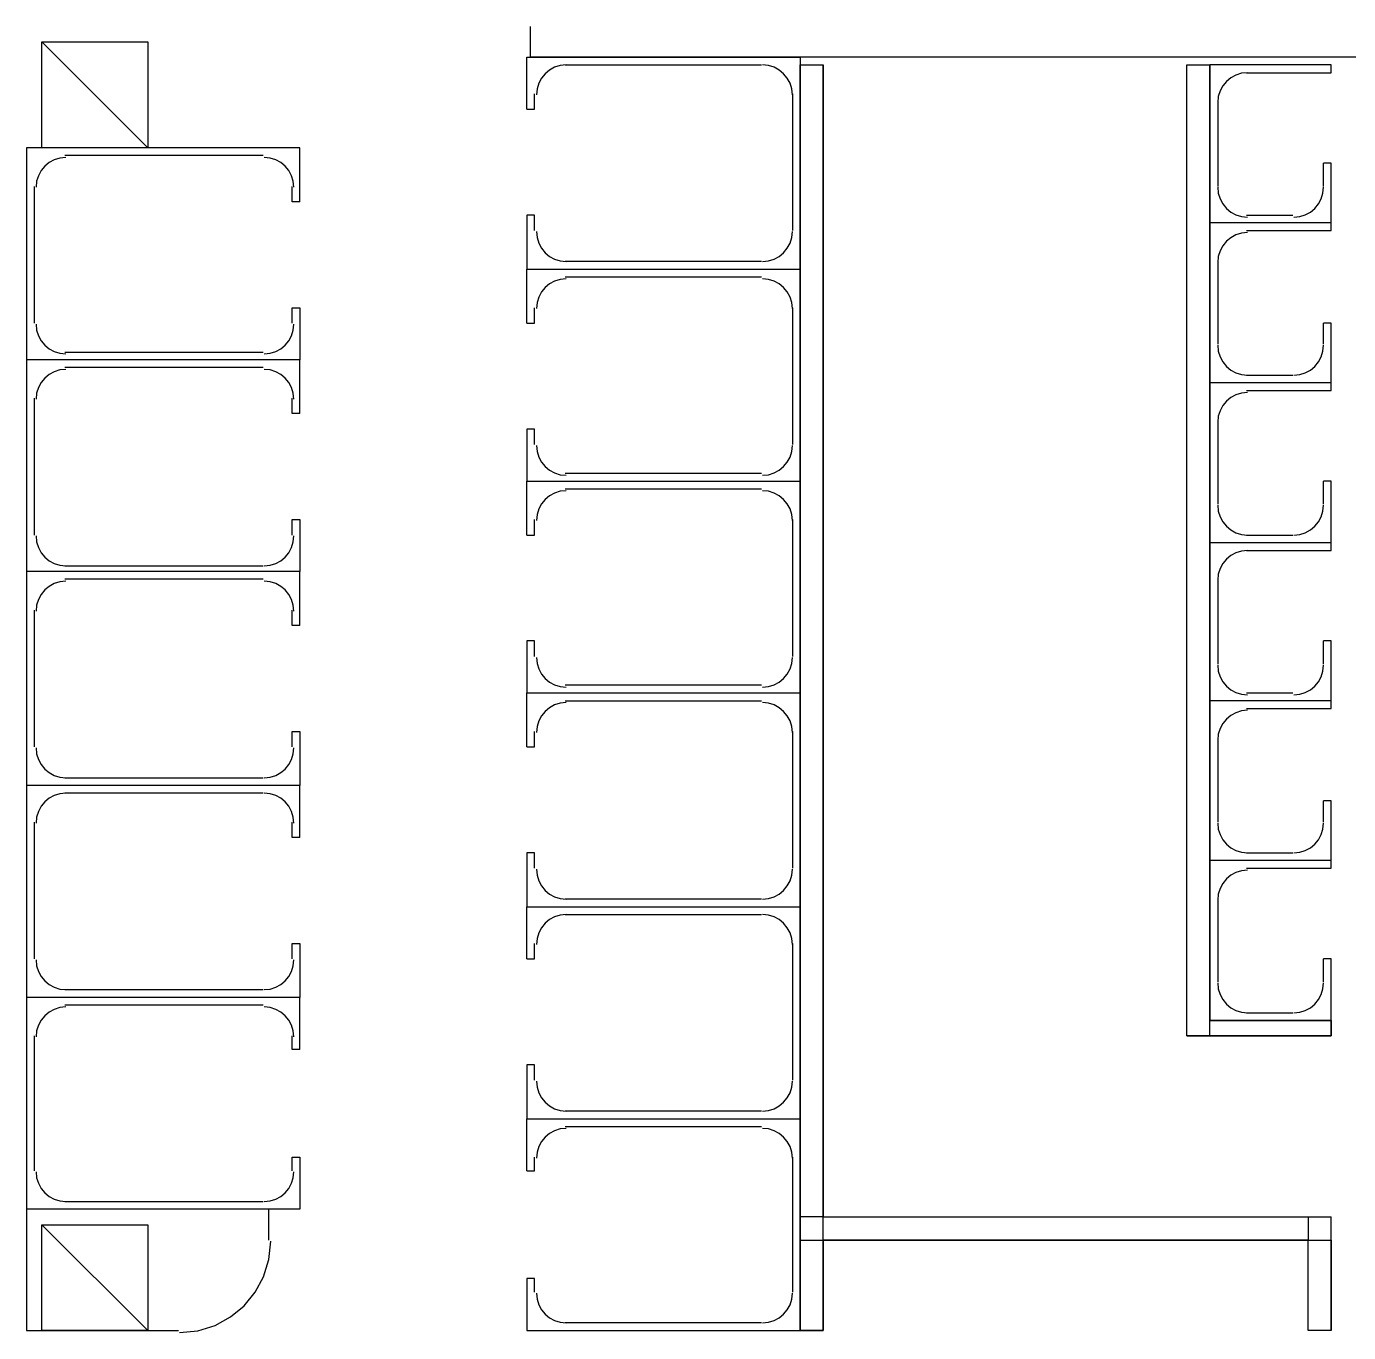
# Model space of a CAD drawing. Header units: millimetres. Extents: x -1062 to 473405, y -148599 to 38948.
# Drawn here: x -465 to 8255, y -133090 to -124479 of the extents above; entities that cross this region are included whole.
import ezdxf

# ---------------------------------------------------------------- set-up
doc = ezdxf.new("R2010")
doc.units = ezdxf.units.MM
for name, color, linetype in [('COLUMN', 1, 'Continuous'), ('WALL', 7, 'Continuous'), ('WINDOW', 4, 'Continuous')]:
    doc.layers.add(name, color=color, linetype=linetype)

msp = doc.modelspace()

# ---------------------------------------------------------------- linework, layer by layer
at = {"layer": 'COLUMN'}
for p, q in [((334.3, -125279), (-363.9, -124580.5)), ((-363.9, -124580.5), (334.3, -124580.5)), ((-363.9, -125279), (-363.9, -124580.5)), ((334.3, -124580.5), (334.3, -125279)), ((334.3, -125279), (-363.9, -125279)), ((334.3, -133077.6), (-363.9, -132379.1)), ((-363.9, -132379.1), (334.3, -132379.1)), ((-363.9, -133077.6), (-363.9, -132379.1)), ((334.3, -132379.1), (334.3, -133077.6)), ((334.3, -133077.6), (-363.9, -133077.6))]:
    msp.add_line(p, q, dxfattribs=at)
at = {"layer": 'WALL'}
for p, q in [((2860.2, -124682.1), (2860.2, -124478.9)), ((9486.1, -124682.1), (2860.2, -124682.1)), ((4637.3, -133077.6), (4637.3, -124732.9)), ((4789.6, -132328.3), (4789.6, -124732.9)), ((7188.6, -131134.3), (7188.6, -124732.9)), ((7340.9, -131134.3), (7340.9, -124732.9)), ((8140.6, -131032.7), (7340.9, -131032.7)), ((8140.6, -131134.3), (8140.6, -131032.7)), ((7188.6, -131134.3), (7340.9, -131134.3)), ((7340.9, -131134.3), (8140.6, -131134.3)), ((-465.4, -132277.5), (-465.4, -133077.6)), ((1133.9, -132277.5), (-465.4, -132277.5)), ((1133.9, -132480.7), (1133.9, -132277.5)), ((4789.6, -132328.3), (7988.3, -132328.3)), ((7988.3, -132328.3), (8140.6, -132328.3)), ((8140.6, -133077.6), (8140.6, -132328.3)), ((1134.4, -132608.6), (1146.6, -132487)), ((4789.6, -133077.6), (4789.6, -132480.7)), ((4789.6, -132480.7), (7988.3, -132480.7)), ((7988.3, -133077.6), (7988.3, -132480.7)), ((1099.2, -132721.9), (1134.4, -132608.6)), ((1043.7, -132824.3), (1099.2, -132721.9)), ((970, -132913.6), (1043.7, -132824.3)), ((880.8, -132987.3), (970, -132913.6)), ((665.2, -133078.1), (778.4, -133042.9)), ((778.4, -133042.9), (880.8, -132987.3)), ((-465.4, -133077.6), (537.3, -133077.6)), ((543.7, -133090.3), (665.2, -133078.1)), ((4637.3, -133077.6), (4789.6, -133077.6))]:
    msp.add_line(p, q, dxfattribs=at)
for points in [[(4789.6, -124732.9), (4789.6, -132328.3), (4637.3, -132328.3), (4637.3, -124732.9), (4789.6, -124732.9)], [(7188.6, -124732.9), (7340.9, -124732.9), (7340.9, -131032.7), (8140.6, -131032.7), (8140.6, -131134.3), (8140, -131134.3), (8140, -131135), (7340, -131135), (7340, -131134.3), (7188.6, -131134.3), (7188.6, -124732.9)], [(7988.3, -132328.3), (7988.3, -132480.7), (4789.6, -132480.7), (4789.6, -132328.3), (7988.3, -132328.3)], [(4789.6, -132480.7), (4789.6, -133077.6), (4637.3, -133077.6), (4637.3, -132480.7), (4789.6, -132480.7)], [(8140.6, -132480.7), (8140.6, -133077.6), (7988.3, -133077.6), (7988.3, -132480.7), (8140.6, -132480.7)]]:
    msp.add_lwpolyline(points, close=True, dxfattribs=at)
at = {"layer": 'WINDOW'}
for p, q in [((2834.8, -125025), (2834.8, -124682.1)), ((2834.8, -124682.1), (4637.3, -124682.1)), ((4637.3, -124682.1), (4637.3, -126079.2)), ((2985, -124766.5), (2955.9, -124790.5)), ((3018.5, -124748.4), (2985, -124766.5)), ((3055.4, -124736.9), (3018.5, -124748.4)), ((3095, -124732.9), (3055.4, -124736.9)), ((3088.7, -124732.9), (4383.4, -124732.9)), ((4429.4, -124736.9), (4389.7, -124732.9)), ((4466.3, -124748.4), (4429.4, -124736.9)), ((4499.7, -124766.5), (4466.3, -124748.4)), ((4528.9, -124790.5), (4499.7, -124766.5)), ((7340.9, -124732.9), (7340.9, -125774.4)), ((8140.6, -124732.9), (7340.9, -124732.9)), ((7588.4, -124783.7), (7548.8, -124787.7)), ((7582.1, -124783.7), (8140.6, -124783.7)), ((8140.6, -124783.7), (8140.6, -124732.9)), ((2913.8, -124853.1), (2902.3, -124890.1)), ((2931.9, -124819.7), (2913.8, -124853.1)), ((2955.9, -124790.5), (2931.9, -124819.7)), ((4552.9, -124819.7), (4528.9, -124790.5)), ((4571, -124853.1), (4552.9, -124819.7)), ((4582.5, -124890.1), (4571, -124853.1)), ((7425.3, -124870.5), (7407.2, -124903.9)), ((7449.3, -124841.3), (7425.3, -124870.5)), ((7478.4, -124817.3), (7449.3, -124841.3)), ((7511.9, -124799.2), (7478.4, -124817.3)), ((7548.8, -124787.7), (7511.9, -124799.2)), ((2885.6, -125025), (2885.6, -124923.4)), ((2902.3, -124890.1), (2898.3, -124929.8)), ((4586.5, -124929.8), (4582.5, -124890.1)), ((4586.5, -124923.4), (4586.5, -125825.2)), ((7395.7, -124940.9), (7391.7, -124980.6)), ((7407.2, -124903.9), (7395.7, -124940.9)), ((2834.8, -125025), (2885.6, -125025)), ((7391.7, -124974.2), (7391.7, -125533.1)), ((1337, -125279), (-465.4, -125279)), ((-465.4, -125279), (-465.4, -126676.2)), ((1337, -125634.7), (1337, -125279)), ((-315.2, -125376.2), (-344.3, -125400.2)), ((-281.8, -125358), (-315.2, -125376.2)), ((-244.9, -125346.5), (-281.8, -125358)), ((-205.2, -125342.5), (-244.9, -125346.5)), ((1095.8, -125329.8), (-211.6, -125329.8)), ((1141.8, -125346.5), (1102.2, -125342.5)), ((1178.8, -125358), (1141.8, -125346.5)), ((1212.2, -125376.2), (1178.8, -125358)), ((1241.3, -125400.2), (1212.2, -125376.2)), ((8089.8, -125533.1), (8089.8, -125380.6)), ((8140.6, -125380.6), (8089.8, -125380.6)), ((8140.6, -125774.4), (8140.6, -125380.6)), ((-386.5, -125462.8), (-398, -125499.7)), ((-368.3, -125429.3), (-386.5, -125462.8)), ((-344.3, -125400.2), (-368.3, -125429.3)), ((1265.3, -125429.3), (1241.3, -125400.2)), ((1283.5, -125462.8), (1265.3, -125429.3)), ((1294.9, -125499.7), (1283.5, -125462.8)), ((-414.7, -125533.1), (-414.7, -126434.9)), ((-398, -125499.7), (-402, -125539.4)), ((1286.3, -125634.7), (1286.3, -125533.1)), ((1298.9, -125539.4), (1294.9, -125499.7)), ((7391.7, -125539.4), (7395.7, -125579.1)), ((8085.8, -125579.1), (8089.8, -125539.4)), ((1337, -125634.7), (1286.3, -125634.7)), ((7395.7, -125579.1), (7407.2, -125616)), ((7407.2, -125616), (7425.3, -125649.5)), ((7425.3, -125649.5), (7449.3, -125678.6)), ((8032.2, -125678.6), (8056.2, -125649.5)), ((8056.2, -125649.5), (8074.4, -125616)), ((8074.4, -125616), (8085.8, -125579.1)), ((2885.6, -125723.6), (2834.8, -125723.6)), ((2834.8, -125723.6), (2834.8, -126079.2)), ((2885.6, -125825.2), (2885.6, -125723.6)), ((7449.3, -125678.6), (7478.4, -125702.7)), ((7478.4, -125702.7), (7511.9, -125720.8)), ((7511.9, -125720.8), (7548.8, -125732.3)), ((7548.8, -125732.3), (7588.4, -125736.3)), ((7582.1, -125723.6), (7886.7, -125723.6)), ((7893.1, -125736.3), (7932.7, -125732.3)), ((7932.7, -125732.3), (7969.7, -125720.8)), ((7969.7, -125720.8), (8003.1, -125702.7)), ((8003.1, -125702.7), (8032.2, -125678.6)), ((2898.3, -125831.5), (2902.3, -125871.2)), ((4582.5, -125871.2), (4586.5, -125831.5)), ((7340.9, -125774.4), (7340.9, -126828.6)), ((8140.6, -125774.4), (7340.9, -125774.4)), ((7582.1, -125825.2), (8140.6, -125825.2)), ((8140.6, -125825.2), (8140.6, -125774.4)), ((2902.3, -125871.2), (2913.8, -125908.2)), ((2913.8, -125908.2), (2931.9, -125941.6)), ((4552.9, -125941.6), (4571, -125908.2)), ((4571, -125908.2), (4582.5, -125871.2)), ((7449.3, -125895.6), (7425.3, -125924.7)), ((7478.4, -125871.5), (7449.3, -125895.6)), ((7511.9, -125853.4), (7478.4, -125871.5)), ((7548.8, -125841.9), (7511.9, -125853.4)), ((7588.4, -125837.9), (7548.8, -125841.9)), ((2931.9, -125941.6), (2955.9, -125970.8)), ((2955.9, -125970.8), (2985, -125994.8)), ((2985, -125994.8), (3018.5, -126012.9)), ((4466.3, -126012.9), (4499.7, -125994.8)), ((4499.7, -125994.8), (4528.9, -125970.8)), ((4528.9, -125970.8), (4552.9, -125941.6)), ((7395.7, -125995.1), (7391.7, -126034.8)), ((7407.2, -125958.1), (7395.7, -125995.1)), ((7425.3, -125924.7), (7407.2, -125958.1)), ((2834.8, -126079.2), (4637.3, -126079.2)), ((2834.8, -126434.9), (2834.8, -126079.2)), ((3018.5, -126012.9), (3055.4, -126024.4)), ((3055.4, -126024.4), (3095, -126028.4)), ((4383.4, -126028.4), (3088.7, -126028.4)), ((4389.7, -126028.4), (4429.4, -126024.4)), ((4429.4, -126024.4), (4466.3, -126012.9)), ((4637.3, -126079.2), (4637.3, -127476.4)), ((7391.7, -126028.4), (7391.7, -126574.6)), ((2985, -126176.4), (2955.9, -126200.4)), ((3018.5, -126158.2), (2985, -126176.4)), ((3055.4, -126146.7), (3018.5, -126158.2)), ((3095, -126142.7), (3055.4, -126146.7)), ((3088.7, -126130), (4383.4, -126130)), ((4429.4, -126146.7), (4389.7, -126142.7)), ((4466.3, -126158.2), (4429.4, -126146.7)), ((4499.7, -126176.4), (4466.3, -126158.2)), ((4528.9, -126200.4), (4499.7, -126176.4)), ((2913.8, -126263), (2902.3, -126299.9)), ((2931.9, -126229.5), (2913.8, -126263)), ((2955.9, -126200.4), (2931.9, -126229.5)), ((4552.9, -126229.5), (4528.9, -126200.4)), ((4571, -126263), (4552.9, -126229.5)), ((4582.5, -126299.9), (4571, -126263)), ((1286.3, -126434.9), (1286.3, -126333.2)), ((1286.3, -126333.2), (1337, -126333.2)), ((1337, -126333.2), (1337, -126676.2)), ((2885.6, -126434.9), (2885.6, -126333.2)), ((2902.3, -126299.9), (2898.3, -126339.6)), ((4586.5, -126339.6), (4582.5, -126299.9)), ((4586.5, -126333.2), (4586.5, -127235)), ((-402, -126441.2), (-398, -126480.9)), ((1294.9, -126480.9), (1298.9, -126441.2)), ((2834.8, -126434.9), (2885.6, -126434.9)), ((8089.8, -126574.6), (8089.8, -126434.9)), ((8140.6, -126434.9), (8089.8, -126434.9)), ((8140.6, -126828.6), (8140.6, -126434.9)), ((-398, -126480.9), (-386.5, -126517.8)), ((-386.5, -126517.8), (-368.3, -126551.3)), ((1265.3, -126551.3), (1283.5, -126517.8)), ((1283.5, -126517.8), (1294.9, -126480.9)), ((-368.3, -126551.3), (-344.3, -126580.4)), ((-344.3, -126580.4), (-315.2, -126604.5)), ((-315.2, -126604.5), (-281.8, -126622.6)), ((1178.8, -126622.6), (1212.2, -126604.5)), ((1212.2, -126604.5), (1241.3, -126580.4)), ((1241.3, -126580.4), (1265.3, -126551.3)), ((7391.7, -126580.9), (7395.7, -126620.6)), ((8085.8, -126620.6), (8089.8, -126580.9)), ((1337, -126676.2), (-465.4, -126676.2)), ((-465.4, -126676.2), (-465.4, -128073.3)), ((-281.8, -126622.6), (-244.9, -126634.1)), ((-244.9, -126634.1), (-205.2, -126638.1)), ((-211.6, -126625.4), (1095.8, -126625.4)), ((1102.2, -126638.1), (1141.8, -126634.1)), ((1141.8, -126634.1), (1178.8, -126622.6)), ((1337, -127031.8), (1337, -126676.2)), ((7395.7, -126620.6), (7407.2, -126657.6)), ((7407.2, -126657.6), (7425.3, -126691)), ((7425.3, -126691), (7449.3, -126720.1)), ((8032.2, -126720.1), (8056.2, -126691)), ((8056.2, -126691), (8074.4, -126657.6)), ((8074.4, -126657.6), (8085.8, -126620.6)), ((-315.2, -126773.3), (-344.3, -126797.4)), ((-281.8, -126755.2), (-315.2, -126773.3)), ((-244.9, -126743.7), (-281.8, -126755.2)), ((-205.2, -126739.7), (-244.9, -126743.7)), ((1095.8, -126727), (-211.6, -126727)), ((1141.8, -126743.7), (1102.2, -126739.7)), ((1178.8, -126755.2), (1141.8, -126743.7)), ((1212.2, -126773.3), (1178.8, -126755.2)), ((1241.3, -126797.4), (1212.2, -126773.3)), ((7449.3, -126720.1), (7478.4, -126744.2)), ((7478.4, -126744.2), (7511.9, -126762.3)), ((7511.9, -126762.3), (7548.8, -126773.8)), ((7548.8, -126773.8), (7588.4, -126777.8)), ((7582.1, -126777.8), (7886.7, -126777.8)), ((7893.1, -126777.8), (7932.7, -126773.8)), ((7932.7, -126773.8), (7969.7, -126762.3)), ((7969.7, -126762.3), (8003.1, -126744.2)), ((8003.1, -126744.2), (8032.2, -126720.1)), ((-386.5, -126859.9), (-398, -126896.9)), ((-368.3, -126826.5), (-386.5, -126859.9)), ((-344.3, -126797.4), (-368.3, -126826.5)), ((1265.3, -126826.5), (1241.3, -126797.4)), ((1283.5, -126859.9), (1265.3, -126826.5)), ((1294.9, -126896.9), (1283.5, -126859.9)), ((7340.9, -126828.6), (7340.9, -127882.8)), ((8140.6, -126828.6), (7340.9, -126828.6)), ((7582.1, -126879.4), (8140.6, -126879.4)), ((8140.6, -126879.4), (8140.6, -126828.6)), ((-414.7, -126930.2), (-414.7, -127832)), ((-398, -126896.9), (-402, -126936.6)), ((1286.3, -127031.8), (1286.3, -126930.2)), ((1298.9, -126936.6), (1294.9, -126896.9)), ((7449.3, -126949.8), (7425.3, -126978.9)), ((7478.4, -126925.7), (7449.3, -126949.8)), ((7511.9, -126907.6), (7478.4, -126925.7)), ((7548.8, -126896.1), (7511.9, -126907.6)), ((7588.4, -126892.1), (7548.8, -126896.1)), ((1337, -127031.8), (1286.3, -127031.8)), ((7395.7, -127049.3), (7391.7, -127089)), ((7407.2, -127012.3), (7395.7, -127049.3)), ((7425.3, -126978.9), (7407.2, -127012.3)), ((2885.6, -127133.4), (2834.8, -127133.4)), ((2834.8, -127133.4), (2834.8, -127476.4)), ((2885.6, -127235), (2885.6, -127133.4)), ((7391.7, -127082.6), (7391.7, -127628.8)), ((2898.3, -127241.4), (2902.3, -127281.1)), ((2902.3, -127281.1), (2913.8, -127318)), ((4571, -127318), (4582.5, -127281.1)), ((4582.5, -127281.1), (4586.5, -127241.4)), ((2913.8, -127318), (2931.9, -127351.5)), ((2931.9, -127351.5), (2955.9, -127380.6)), ((2955.9, -127380.6), (2985, -127404.6)), ((4499.7, -127404.6), (4528.9, -127380.6)), ((4528.9, -127380.6), (4552.9, -127351.5)), ((4552.9, -127351.5), (4571, -127318)), ((2834.8, -127476.4), (4637.3, -127476.4)), ((2834.8, -127832), (2834.8, -127476.4)), ((2985, -127404.6), (3018.5, -127422.8)), ((3018.5, -127422.8), (3055.4, -127434.3)), ((3055.4, -127434.3), (3095, -127438.3)), ((4383.4, -127425.6), (3088.7, -127425.6)), ((4389.7, -127438.3), (4429.4, -127434.3)), ((4429.4, -127434.3), (4466.3, -127422.8)), ((4466.3, -127422.8), (4499.7, -127404.6)), ((4637.3, -127476.4), (4637.3, -128873.5)), ((8089.8, -127628.8), (8089.8, -127476.4)), ((8140.6, -127476.4), (8089.8, -127476.4)), ((8140.6, -127882.8), (8140.6, -127476.4)), ((2985, -127573.5), (2955.9, -127597.5)), ((3018.5, -127555.3), (2985, -127573.5)), ((3055.4, -127543.9), (3018.5, -127555.3)), ((3095, -127539.9), (3055.4, -127543.9)), ((3088.7, -127527.2), (4383.4, -127527.2)), ((4429.4, -127543.9), (4389.7, -127539.9)), ((4466.3, -127555.3), (4429.4, -127543.9)), ((4499.7, -127573.5), (4466.3, -127555.3)), ((4528.9, -127597.5), (4499.7, -127573.5)), ((2913.8, -127660.1), (2902.3, -127697.1)), ((2931.9, -127626.7), (2913.8, -127660.1)), ((2955.9, -127597.5), (2931.9, -127626.7)), ((4552.9, -127626.7), (4528.9, -127597.5)), ((4571, -127660.1), (4552.9, -127626.7)), ((4582.5, -127697.1), (4571, -127660.1)), ((7391.7, -127635.1), (7395.7, -127674.8)), ((8085.8, -127674.8), (8089.8, -127635.1)), ((1286.3, -127832), (1286.3, -127730.4)), ((1286.3, -127730.4), (1337, -127730.4)), ((1337, -127730.4), (1337, -128073.3)), ((2885.6, -127832), (2885.6, -127730.4)), ((2902.3, -127697.1), (2898.3, -127736.7)), ((4586.5, -127736.7), (4582.5, -127697.1)), ((4586.5, -127730.4), (4586.5, -128632.2)), ((7395.7, -127674.8), (7407.2, -127711.8)), ((7407.2, -127711.8), (7425.3, -127745.2)), ((7425.3, -127745.2), (7449.3, -127774.3)), ((8032.2, -127774.3), (8056.2, -127745.2)), ((8056.2, -127745.2), (8074.4, -127711.8)), ((8074.4, -127711.8), (8085.8, -127674.8)), ((-402, -127838.4), (-398, -127878)), ((1294.9, -127878), (1298.9, -127838.4)), ((2834.8, -127832), (2885.6, -127832)), ((7449.3, -127774.3), (7478.4, -127798.4)), ((7478.4, -127798.4), (7511.9, -127816.5)), ((7511.9, -127816.5), (7548.8, -127828)), ((7548.8, -127828), (7588.4, -127832)), ((7582.1, -127832), (7886.7, -127832)), ((7893.1, -127832), (7932.7, -127828)), ((7932.7, -127828), (7969.7, -127816.5)), ((7969.7, -127816.5), (8003.1, -127798.4)), ((8003.1, -127798.4), (8032.2, -127774.3)), ((-398, -127878), (-386.5, -127915)), ((-386.5, -127915), (-368.3, -127948.4)), ((1265.3, -127948.4), (1283.5, -127915)), ((1283.5, -127915), (1294.9, -127878)), ((7340.9, -127882.8), (7340.9, -128924.3)), ((8140.6, -127882.8), (7340.9, -127882.8)), ((8140.6, -127933.6), (8140.6, -127882.8)), ((-368.3, -127948.4), (-344.3, -127977.6)), ((-344.3, -127977.6), (-315.2, -128001.6)), ((-315.2, -128001.6), (-281.8, -128019.7)), ((1178.8, -128019.7), (1212.2, -128001.6)), ((1212.2, -128001.6), (1241.3, -127977.6)), ((1241.3, -127977.6), (1265.3, -127948.4)), ((7449.3, -127991.3), (7425.3, -128020.4)), ((7478.4, -127967.2), (7449.3, -127991.3)), ((7511.9, -127949.1), (7478.4, -127967.2)), ((7548.8, -127937.6), (7511.9, -127949.1)), ((7588.4, -127933.6), (7548.8, -127937.6)), ((7582.1, -127933.6), (8140.6, -127933.6)), ((1337, -128073.3), (-465.4, -128073.3)), ((-465.4, -128073.3), (-465.4, -129483.2)), ((-281.8, -128019.7), (-244.9, -128031.2)), ((-244.9, -128031.2), (-205.2, -128035.2)), ((-211.6, -128035.2), (1095.8, -128035.2)), ((1102.2, -128035.2), (1141.8, -128031.2)), ((1141.8, -128031.2), (1178.8, -128019.7)), ((1337, -128429), (1337, -128073.3)), ((7395.7, -128090.8), (7391.7, -128130.5)), ((7407.2, -128053.8), (7395.7, -128090.8)), ((7425.3, -128020.4), (7407.2, -128053.8)), ((-315.2, -128170.5), (-344.3, -128194.5)), ((-281.8, -128152.3), (-315.2, -128170.5)), ((-244.9, -128140.8), (-281.8, -128152.3)), ((-205.2, -128136.8), (-244.9, -128140.8)), ((1095.8, -128124.1), (-211.6, -128124.1)), ((1141.8, -128140.8), (1102.2, -128136.8)), ((1178.8, -128152.3), (1141.8, -128140.8)), ((1212.2, -128170.5), (1178.8, -128152.3)), ((1241.3, -128194.5), (1212.2, -128170.5)), ((7391.7, -128124.1), (7391.7, -128683)), ((-386.5, -128257.1), (-398, -128294)), ((-368.3, -128223.6), (-386.5, -128257.1)), ((-344.3, -128194.5), (-368.3, -128223.6)), ((1265.3, -128223.6), (1241.3, -128194.5)), ((1283.5, -128257.1), (1265.3, -128223.6)), ((1294.9, -128294), (1283.5, -128257.1)), ((-414.7, -128327.3), (-414.7, -129229.1)), ((-398, -128294), (-402, -128333.7)), ((1286.3, -128429), (1286.3, -128327.3)), ((1298.9, -128333.7), (1294.9, -128294)), ((1337, -128429), (1286.3, -128429)), ((2885.6, -128530.6), (2834.8, -128530.6)), ((2834.8, -128530.6), (2834.8, -128873.5)), ((2885.6, -128632.2), (2885.6, -128530.6)), ((8089.8, -128683), (8089.8, -128530.6)), ((8140.6, -128530.6), (8089.8, -128530.6)), ((8140.6, -128924.3), (8140.6, -128530.6)), ((2898.3, -128638.5), (2902.3, -128678.2)), ((2902.3, -128678.2), (2913.8, -128715.2)), ((4571, -128715.2), (4582.5, -128678.2)), ((4582.5, -128678.2), (4586.5, -128638.5)), ((7391.7, -128689.3), (7395.7, -128729)), ((8085.8, -128729), (8089.8, -128689.3)), ((2913.8, -128715.2), (2931.9, -128748.6)), ((2931.9, -128748.6), (2955.9, -128777.7)), ((2955.9, -128777.7), (2985, -128801.8)), ((4499.7, -128801.8), (4528.9, -128777.7)), ((4528.9, -128777.7), (4552.9, -128748.6)), ((4552.9, -128748.6), (4571, -128715.2)), ((7395.7, -128729), (7407.2, -128766)), ((7407.2, -128766), (7425.3, -128799.4)), ((8056.2, -128799.4), (8074.4, -128766)), ((8074.4, -128766), (8085.8, -128729)), ((2834.8, -128873.5), (4637.3, -128873.5)), ((2834.8, -129229.1), (2834.8, -128873.5)), ((2985, -128801.8), (3018.5, -128819.9)), ((3018.5, -128819.9), (3055.4, -128831.4)), ((3055.4, -128831.4), (3095, -128835.4)), ((4383.4, -128822.7), (3088.7, -128822.7)), ((4389.7, -128835.4), (4429.4, -128831.4)), ((4429.4, -128831.4), (4466.3, -128819.9)), ((4466.3, -128819.9), (4499.7, -128801.8)), ((4637.3, -128873.5), (4637.3, -130283.4)), ((7425.3, -128799.4), (7449.3, -128828.5)), ((7449.3, -128828.5), (7478.4, -128852.6)), ((7478.4, -128852.6), (7511.9, -128870.7)), ((7511.9, -128870.7), (7548.8, -128882.2)), ((7548.8, -128882.2), (7588.4, -128886.2)), ((7582.1, -128873.5), (7886.7, -128873.5)), ((7893.1, -128886.2), (7932.7, -128882.2)), ((7932.7, -128882.2), (7969.7, -128870.7)), ((7969.7, -128870.7), (8003.1, -128852.6)), ((8003.1, -128852.6), (8032.2, -128828.5)), ((8032.2, -128828.5), (8056.2, -128799.4)), ((2985, -128970.6), (2955.9, -128994.7)), ((3018.5, -128952.5), (2985, -128970.6)), ((3055.4, -128941), (3018.5, -128952.5)), ((3095, -128937), (3055.4, -128941)), ((3088.7, -128924.3), (4383.4, -128924.3)), ((4429.4, -128941), (4389.7, -128937)), ((4466.3, -128952.5), (4429.4, -128941)), ((4499.7, -128970.6), (4466.3, -128952.5)), ((4528.9, -128994.7), (4499.7, -128970.6)), ((7340.9, -128924.3), (7340.9, -129978.5)), ((8140.6, -128924.3), (7340.9, -128924.3)), ((8140.6, -128975.1), (8140.6, -128924.3)), ((2913.8, -129057.3), (2902.3, -129094.2)), ((2931.9, -129023.8), (2913.8, -129057.3)), ((2955.9, -128994.7), (2931.9, -129023.8)), ((4552.9, -129023.8), (4528.9, -128994.7)), ((4571, -129057.3), (4552.9, -129023.8)), ((4582.5, -129094.2), (4571, -129057.3)), ((7449.3, -129045.5), (7425.3, -129074.6)), ((7478.4, -129021.4), (7449.3, -129045.5)), ((7511.9, -129003.3), (7478.4, -129021.4)), ((7548.8, -128991.8), (7511.9, -129003.3)), ((7588.4, -128987.8), (7548.8, -128991.8)), ((7582.1, -128975.1), (8140.6, -128975.1)), ((1286.3, -129229.1), (1286.3, -129127.5)), ((1286.3, -129127.5), (1337, -129127.5)), ((1337, -129127.5), (1337, -129483.2)), ((2885.6, -129229.1), (2885.6, -129127.5)), ((2902.3, -129094.2), (2898.3, -129133.9)), ((4586.5, -129133.9), (4582.5, -129094.2)), ((4586.5, -129127.5), (4586.5, -130029.3)), ((7395.7, -129145), (7391.7, -129184.7)), ((7407.2, -129108.1), (7395.7, -129145)), ((7425.3, -129074.6), (7407.2, -129108.1)), ((2834.8, -129229.1), (2885.6, -129229.1)), ((7391.7, -129178.3), (7391.7, -129724.5)), ((-402, -129235.5), (-398, -129275.2)), ((-398, -129275.2), (-386.5, -129312.1)), ((-386.5, -129312.1), (-368.3, -129345.6)), ((1265.3, -129345.6), (1283.5, -129312.1)), ((1283.5, -129312.1), (1294.9, -129275.2)), ((1294.9, -129275.2), (1298.9, -129235.5)), ((-368.3, -129345.6), (-344.3, -129374.7)), ((-344.3, -129374.7), (-315.2, -129398.7)), ((-315.2, -129398.7), (-281.8, -129416.9)), ((1178.8, -129416.9), (1212.2, -129398.7)), ((1212.2, -129398.7), (1241.3, -129374.7)), ((1241.3, -129374.7), (1265.3, -129345.6)), ((1337, -129483.2), (-465.4, -129483.2)), ((-465.4, -129483.2), (-465.4, -130880.3)), ((-281.8, -129416.9), (-244.9, -129428.4)), ((-244.9, -129428.4), (-205.2, -129432.4)), ((-211.6, -129432.4), (1095.8, -129432.4)), ((1102.2, -129432.4), (1141.8, -129428.4)), ((1141.8, -129428.4), (1178.8, -129416.9)), ((1337, -129826.1), (1337, -129483.2)), ((-315.2, -129567.6), (-344.3, -129591.6)), ((-281.8, -129549.4), (-315.2, -129567.6)), ((-244.9, -129538), (-281.8, -129549.4)), ((-205.2, -129534), (-244.9, -129538)), ((1095.8, -129534), (-211.6, -129534)), ((1141.8, -129538), (1102.2, -129534)), ((1178.8, -129549.4), (1141.8, -129538)), ((1212.2, -129567.6), (1178.8, -129549.4)), ((1241.3, -129591.6), (1212.2, -129567.6)), ((-386.5, -129654.2), (-398, -129691.2)), ((-368.3, -129620.8), (-386.5, -129654.2)), ((-344.3, -129591.6), (-368.3, -129620.8)), ((1265.3, -129620.8), (1241.3, -129591.6)), ((1283.5, -129654.2), (1265.3, -129620.8)), ((1294.9, -129691.2), (1283.5, -129654.2)), ((8089.8, -129724.5), (8089.8, -129584.8)), ((8140.6, -129584.8), (8089.8, -129584.8)), ((8140.6, -129978.5), (8140.6, -129584.8)), ((-414.7, -129724.5), (-414.7, -130626.3)), ((-398, -129691.2), (-402, -129730.8)), ((1286.3, -129826.1), (1286.3, -129724.5)), ((1298.9, -129730.8), (1294.9, -129691.2)), ((7391.7, -129730.8), (7395.7, -129770.5)), ((8085.8, -129770.5), (8089.8, -129730.8)), ((1337, -129826.1), (1286.3, -129826.1)), ((7395.7, -129770.5), (7407.2, -129807.5)), ((7407.2, -129807.5), (7425.3, -129840.9)), ((7425.3, -129840.9), (7449.3, -129870.1)), ((8032.2, -129870.1), (8056.2, -129840.9)), ((8056.2, -129840.9), (8074.4, -129807.5)), ((8074.4, -129807.5), (8085.8, -129770.5)), ((2885.6, -129927.7), (2834.8, -129927.7)), ((2834.8, -129927.7), (2834.8, -130283.4)), ((2885.6, -130029.3), (2885.6, -129927.7)), ((7449.3, -129870.1), (7478.4, -129894.1)), ((7478.4, -129894.1), (7511.9, -129912.2)), ((7511.9, -129912.2), (7548.8, -129923.7)), ((7548.8, -129923.7), (7588.4, -129927.7)), ((7582.1, -129927.7), (7886.7, -129927.7)), ((7893.1, -129927.7), (7932.7, -129923.7)), ((7932.7, -129923.7), (7969.7, -129912.2)), ((7969.7, -129912.2), (8003.1, -129894.1)), ((8003.1, -129894.1), (8032.2, -129870.1)), ((7340.9, -129978.5), (7340.9, -131032.7)), ((8140.6, -129978.5), (7340.9, -129978.5)), ((8140.6, -130029.3), (8140.6, -129978.5)), ((2898.3, -130035.7), (2902.3, -130075.4)), ((2902.3, -130075.4), (2913.8, -130112.3)), ((4571, -130112.3), (4582.5, -130075.4)), ((4582.5, -130075.4), (4586.5, -130035.7)), ((7449.3, -130099.7), (7425.3, -130128.8)), ((7478.4, -130075.6), (7449.3, -130099.7)), ((7511.9, -130057.5), (7478.4, -130075.6)), ((7548.8, -130046), (7511.9, -130057.5)), ((7588.4, -130042), (7548.8, -130046)), ((7582.1, -130029.3), (8140.6, -130029.3)), ((2913.8, -130112.3), (2931.9, -130145.7)), ((2931.9, -130145.7), (2955.9, -130174.9)), ((2955.9, -130174.9), (2985, -130198.9)), ((4499.7, -130198.9), (4528.9, -130174.9)), ((4528.9, -130174.9), (4552.9, -130145.7)), ((4552.9, -130145.7), (4571, -130112.3)), ((7407.2, -130162.3), (7395.7, -130199.2)), ((7425.3, -130128.8), (7407.2, -130162.3)), ((2985, -130198.9), (3018.5, -130217.1)), ((3018.5, -130217.1), (3055.4, -130228.5)), ((3055.4, -130228.5), (3095, -130232.5)), ((4383.4, -130232.5), (3088.7, -130232.5)), ((4389.7, -130232.5), (4429.4, -130228.5)), ((4429.4, -130228.5), (4466.3, -130217.1)), ((4466.3, -130217.1), (4499.7, -130198.9)), ((7395.7, -130199.2), (7391.7, -130238.9)), ((7391.7, -130232.5), (7391.7, -130778.7)), ((2834.8, -130283.4), (4637.3, -130283.4)), ((2834.8, -130626.3), (2834.8, -130283.4)), ((3018.5, -130349.6), (2985, -130367.8)), ((3055.4, -130338.2), (3018.5, -130349.6)), ((3095, -130334.2), (3055.4, -130338.2)), ((3088.7, -130334.2), (4383.4, -130334.2)), ((4429.4, -130338.2), (4389.7, -130334.2)), ((4466.3, -130349.6), (4429.4, -130338.2)), ((4499.7, -130367.8), (4466.3, -130349.6)), ((4637.3, -130283.4), (4637.3, -131680.5)), ((2913.8, -130454.4), (2902.3, -130491.4)), ((2931.9, -130421), (2913.8, -130454.4)), ((2955.9, -130391.8), (2931.9, -130421)), ((2985, -130367.8), (2955.9, -130391.8)), ((4528.9, -130391.8), (4499.7, -130367.8)), ((4552.9, -130421), (4528.9, -130391.8)), ((4571, -130454.4), (4552.9, -130421)), ((4582.5, -130491.4), (4571, -130454.4)), ((1286.3, -130626.3), (1286.3, -130524.7)), ((1286.3, -130524.7), (1337, -130524.7)), ((1337, -130524.7), (1337, -130880.3)), ((2885.6, -130626.3), (2885.6, -130524.7)), ((2902.3, -130491.4), (2898.3, -130531)), ((4586.5, -130531), (4582.5, -130491.4)), ((4586.5, -130524.7), (4586.5, -131426.5)), ((2834.8, -130626.3), (2885.6, -130626.3)), ((8089.8, -130778.7), (8089.8, -130626.3)), ((8140.6, -130626.3), (8089.8, -130626.3)), ((8140.6, -131032.7), (8140.6, -130626.3)), ((-402, -130632.6), (-398, -130672.3)), ((-398, -130672.3), (-386.5, -130709.3)), ((-386.5, -130709.3), (-368.3, -130742.7)), ((1265.3, -130742.7), (1283.5, -130709.3)), ((1283.5, -130709.3), (1294.9, -130672.3)), ((1294.9, -130672.3), (1298.9, -130632.6)), ((-368.3, -130742.7), (-344.3, -130771.8)), ((-344.3, -130771.8), (-315.2, -130795.9)), ((-315.2, -130795.9), (-281.8, -130814)), ((1178.8, -130814), (1212.2, -130795.9)), ((1212.2, -130795.9), (1241.3, -130771.8)), ((1241.3, -130771.8), (1265.3, -130742.7)), ((7391.7, -130785.1), (7395.7, -130824.7)), ((8085.8, -130824.7), (8089.8, -130785.1)), ((1337, -130880.3), (-465.4, -130880.3)), ((-465.4, -130880.3), (-465.4, -132277.5)), ((-281.8, -130814), (-244.9, -130825.5)), ((-244.9, -130825.5), (-205.2, -130829.5)), ((-211.6, -130829.5), (1095.8, -130829.5)), ((1102.2, -130829.5), (1141.8, -130825.5)), ((1141.8, -130825.5), (1178.8, -130814)), ((1337, -131223.2), (1337, -130880.3)), ((7395.7, -130824.7), (7407.2, -130861.7)), ((7407.2, -130861.7), (7425.3, -130895.1)), ((8056.2, -130895.1), (8074.4, -130861.7)), ((8074.4, -130861.7), (8085.8, -130824.7)), ((-315.2, -130977.4), (-344.3, -131001.5)), ((-281.8, -130959.3), (-315.2, -130977.4)), ((-244.9, -130947.8), (-281.8, -130959.3)), ((-205.2, -130943.8), (-244.9, -130947.8)), ((1095.8, -130931.1), (-211.6, -130931.1)), ((1141.8, -130947.8), (1102.2, -130943.8)), ((1178.8, -130959.3), (1141.8, -130947.8)), ((1212.2, -130977.4), (1178.8, -130959.3)), ((1241.3, -131001.5), (1212.2, -130977.4)), ((7425.3, -130895.1), (7449.3, -130924.3)), ((7449.3, -130924.3), (7478.4, -130948.3)), ((7478.4, -130948.3), (7511.9, -130966.4)), ((7511.9, -130966.4), (7548.8, -130977.9)), ((7548.8, -130977.9), (7588.4, -130981.9)), ((7893.1, -130981.9), (7932.7, -130977.9)), ((7932.7, -130977.9), (7969.7, -130966.4)), ((7969.7, -130966.4), (8003.1, -130948.3)), ((8003.1, -130948.3), (8032.2, -130924.3)), ((8032.2, -130924.3), (8056.2, -130895.1)), ((-386.5, -131064.1), (-398, -131101)), ((-368.3, -131030.6), (-386.5, -131064.1)), ((-344.3, -131001.5), (-368.3, -131030.6)), ((1265.3, -131030.6), (1241.3, -131001.5)), ((1283.5, -131064.1), (1265.3, -131030.6)), ((1294.9, -131101), (1283.5, -131064.1)), ((7582.1, -130981.9), (7886.7, -130981.9)), ((-414.7, -131134.3), (-414.7, -132023.4)), ((-398, -131101), (-402, -131140.7)), ((1286.3, -131223.2), (1286.3, -131134.3)), ((1298.9, -131140.7), (1294.9, -131101)), ((1337, -131223.2), (1286.3, -131223.2)), ((2885.6, -131324.9), (2834.8, -131324.9)), ((2834.8, -131324.9), (2834.8, -131680.5)), ((2885.6, -131426.5), (2885.6, -131324.9)), ((2898.3, -131432.8), (2902.3, -131472.5)), ((2902.3, -131472.5), (2913.8, -131509.4)), ((4571, -131509.4), (4582.5, -131472.5)), ((4582.5, -131472.5), (4586.5, -131432.8)), ((2913.8, -131509.4), (2931.9, -131542.9)), ((2931.9, -131542.9), (2955.9, -131572)), ((2955.9, -131572), (2985, -131596.1)), ((4499.7, -131596.1), (4528.9, -131572)), ((4528.9, -131572), (4552.9, -131542.9)), ((4552.9, -131542.9), (4571, -131509.4)), ((2985, -131596.1), (3018.5, -131614.2)), ((3018.5, -131614.2), (3055.4, -131625.7)), ((3055.4, -131625.7), (3095, -131629.7)), ((4383.4, -131629.7), (3088.7, -131629.7)), ((4389.7, -131629.7), (4429.4, -131625.7)), ((4429.4, -131625.7), (4466.3, -131614.2)), ((4466.3, -131614.2), (4499.7, -131596.1)), ((2834.8, -131680.5), (4637.3, -131680.5)), ((2834.8, -132023.4), (2834.8, -131680.5)), ((3018.5, -131759.5), (2985, -131777.6)), ((3055.4, -131748), (3018.5, -131759.5)), ((3095, -131744), (3055.4, -131748)), ((3088.7, -131731.3), (4383.4, -131731.3)), ((4429.4, -131748), (4389.7, -131744)), ((4466.3, -131759.5), (4429.4, -131748)), ((4499.7, -131777.6), (4466.3, -131759.5)), ((4637.3, -131680.5), (4637.3, -133077.6)), ((2931.9, -131830.8), (2913.8, -131864.2)), ((2955.9, -131801.7), (2931.9, -131830.8)), ((2985, -131777.6), (2955.9, -131801.7)), ((4528.9, -131801.7), (4499.7, -131777.6)), ((4552.9, -131830.8), (4528.9, -131801.7)), ((4571, -131864.2), (4552.9, -131830.8)), ((1286.3, -132023.4), (1286.3, -131934.5)), ((1286.3, -131934.5), (1337, -131934.5)), ((1337, -131934.5), (1337, -132277.5)), ((2885.6, -132023.4), (2885.6, -131934.5)), ((2902.3, -131901.2), (2898.3, -131940.9)), ((2913.8, -131864.2), (2902.3, -131901.2)), ((4582.5, -131901.2), (4571, -131864.2)), ((4586.5, -131940.9), (4582.5, -131901.2)), ((4586.5, -131934.5), (4586.5, -132823.6)), ((2834.8, -132023.4), (2885.6, -132023.4)), ((-402, -132029.8), (-398, -132069.5)), ((-398, -132069.5), (-386.5, -132106.4)), ((-386.5, -132106.4), (-368.3, -132139.9)), ((1265.3, -132139.9), (1283.5, -132106.4)), ((1283.5, -132106.4), (1294.9, -132069.5)), ((1294.9, -132069.5), (1298.9, -132029.8)), ((-368.3, -132139.9), (-344.3, -132169)), ((-344.3, -132169), (-315.2, -132193)), ((-315.2, -132193), (-281.8, -132211.2)), ((1178.8, -132211.2), (1212.2, -132193)), ((1212.2, -132193), (1241.3, -132169)), ((1241.3, -132169), (1265.3, -132139.9)), ((1337, -132277.5), (-465.4, -132277.5)), ((-281.8, -132211.2), (-244.9, -132222.6)), ((-244.9, -132222.6), (-205.2, -132226.6)), ((-211.6, -132226.6), (1095.8, -132226.6)), ((1102.2, -132226.6), (1141.8, -132222.6)), ((1141.8, -132222.6), (1178.8, -132211.2)), ((2885.6, -132734.7), (2834.8, -132734.7)), ((2834.8, -132734.7), (2834.8, -133077.6)), ((2885.6, -132823.6), (2885.6, -132734.7)), ((2898.3, -132830), (2902.3, -132869.6)), ((2902.3, -132869.6), (2913.8, -132906.6)), ((4571, -132906.6), (4582.5, -132869.6)), ((4582.5, -132869.6), (4586.5, -132830)), ((2913.8, -132906.6), (2931.9, -132940)), ((2931.9, -132940), (2955.9, -132969.2)), ((2955.9, -132969.2), (2985, -132993.2)), ((4499.7, -132993.2), (4528.9, -132969.2)), ((4528.9, -132969.2), (4552.9, -132940)), ((4552.9, -132940), (4571, -132906.6)), ((2985, -132993.2), (3018.5, -133011.4)), ((3018.5, -133011.4), (3055.4, -133022.8)), ((3055.4, -133022.8), (3095, -133026.8)), ((4383.4, -133026.8), (3088.7, -133026.8)), ((4389.7, -133026.8), (4429.4, -133022.8)), ((4429.4, -133022.8), (4466.3, -133011.4)), ((4466.3, -133011.4), (4499.7, -132993.2)), ((2834.8, -133077.6), (4637.3, -133077.6))]:
    msp.add_line(p, q, dxfattribs=at)

doc.saveas('drawing.dxf')
